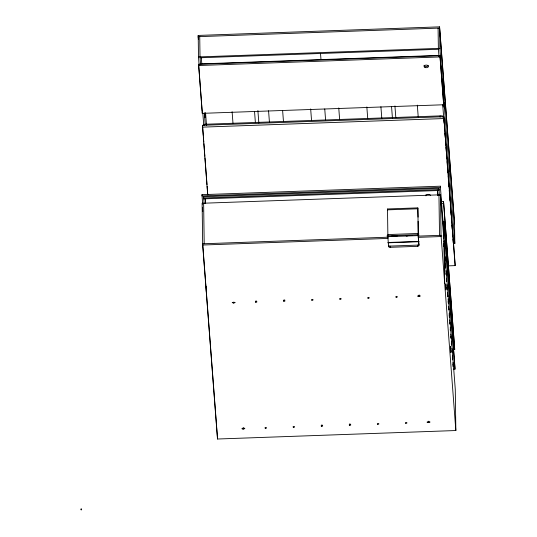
<?xml version="1.0" encoding="UTF-8"?>
<svg xmlns="http://www.w3.org/2000/svg" width="537" height="537" viewBox="0 0 537 537"><rect width="100%" height="100%" fill="white"/><g stroke="black" fill="none" stroke-linecap="round" stroke-linejoin="round"><path stroke-width="0.81" d="M199.066 64.346L198.495 56.929L198.2 35.435L439.588 26.85L454.524 222.633L454.812 243.509L453.295 243.563M198.495 56.929L439.89 48.337L443.535 96.17M200.086 57.768L438.44 49.283M198.603 64.292L439.991 55.707L443.643 103.534L443.656 104.762L202.268 113.347L198.603 64.292L202.187 111.3M198.616 65.521L440.011 56.935L443.656 104.762M207.678 194.817L202.489 125.296L443.877 116.71L455.094 263.768L455.121 265.614L448.415 265.849M202.516 127.135L443.904 118.549L455.121 265.614M440.353 186.191L440.367 187.42L202.013 195.904L201.993 194.676L440.353 186.191L443.945 234.36L443.931 233.132M438.917 188.373L439.004 190.494L203.684 198.865L203.597 196.743L438.917 188.373L439.387 195.495M203.617 197.972L438.937 189.595M444.052 241.724L440.468 194.79L202.113 203.268L202.697 245.02L217.492 439.018L455.846 430.533L455.275 389.399L444.126 243.234M441.038 201.576L443.542 201.482L454.718 349.493L443.542 201.482M441.058 203.416L443.569 203.328M417.86 208.779L387.654 209.853L387.586 208.96L417.786 207.879L418.054 217.123M387.862 234.562L418.847 233.454M387.036 235.817L418.86 234.682M391.258 236.233L397.112 236.025M406.314 235.696L412.168 235.488M387.11 236.71L418.927 235.582M202.697 245.02L387.915 238.428L387.506 209.021L387.573 209.92M417.867 207.947L418.283 237.347L441.052 236.535L440.468 194.79M387.996 242.489L418.941 241.388M388.029 242.818L419.014 241.717M418.88 244.167L418.894 245.396A1.517 0.893 -0.8 0 1 417.444 246.342L390.117 247.315A1.517 0.893 -0.8 0 1 388.533 246.476L388.513 245.248A1.517 0.893 -0.8 0 0 390.097 246.087L417.43 245.114A1.517 0.893 -0.8 0 0 418.88 244.167L418.692 241.751M232.212 302.68L235.246 302.573M417.424 296.095L420.458 295.981M453.322 369.201L454.993 369.141L454.967 367.301L443.817 221.13L454.993 369.141M241.818 428.734L244.859 428.627M427.022 422.149L430.077 422.042M454.537 223.862L439.608 28.078L198.213 36.664L198.408 39.167M443.596 96.445L454.812 243.509M443.555 97.392L443.622 98.291L443.253 75.905M442.716 104.856L443.609 116.556M443.864 119.899L444.119 123.242M444.374 126.584L444.629 129.927M444.884 133.27L445.2 137.445M445.455 140.788L445.777 144.963M445.965 147.474L446.281 151.649M446.536 154.992L446.791 158.334M447.046 161.677L447.368 165.852M447.556 168.363L447.878 172.538M448.133 175.881L448.388 179.224M448.643 182.567L448.959 186.742M449.214 190.085L449.469 193.427M449.724 196.77L450.046 200.952M450.301 204.295L450.617 208.47M450.812 210.974L451.127 215.156M451.315 217.66L451.637 221.841M451.892 225.184L452.208 229.359M452.402 231.863L452.718 236.045M452.973 239.388L453.228 242.731M438.937 55.814L438.373 48.39L438.085 28.132M438.595 56.318L438.528 55.425L200.167 63.903L200.241 64.802M443.287 235.602L443.542 238.945M443.857 243.113L444.112 246.456M444.368 249.792L444.683 253.967M444.878 256.471L445.193 260.64M445.448 263.982L445.703 267.319M445.958 270.655L446.274 274.83M446.529 278.166L446.784 281.509M447.039 284.845L447.361 289.02M447.616 292.356L447.932 296.531M448.12 299.035L448.442 303.204M448.697 306.546L448.952 309.883M449.207 313.219L449.523 317.394M449.711 319.898L450.033 324.066M450.288 327.409L450.543 330.745M450.798 334.081L451.114 338.256M451.369 341.592L451.624 344.935M451.879 348.271L452.194 352.447M452.449 355.783L452.704 359.119M452.959 362.462L453.275 366.63M443.831 244.738L443.958 246.402M444.341 251.41L444.529 253.914M444.911 258.921L445.039 260.593M445.421 265.6L445.609 268.104M445.992 273.111L446.119 274.783M446.502 279.79L446.63 281.455M447.073 287.302L447.2 288.966M447.583 293.974L447.777 296.478M448.153 301.485L448.281 303.157M448.663 308.164L448.791 309.836M449.174 314.843L449.368 317.347M449.751 322.354L449.872 324.019M450.254 329.027L450.382 330.698M450.832 336.538L450.959 338.209M451.342 343.217L451.469 344.888M451.912 350.728L452.04 352.4M452.423 357.407L452.61 359.911M452.933 364.079L453.121 366.583M437.534 190.152L437.91 195.153M455.846 430.533L441.038 235.307L418.263 236.119L418.571 240.14M437.487 190.548L437.863 195.549M417.323 105.138L418.216 116.851M418.283 237.347L418.894 245.396M394.93 105.937L395.823 117.643M391.554 106.608L392.446 118.281M380.908 106.749L381.794 118.375M388.533 246.476L387.902 237.2L202.684 243.791L217.478 437.789M366.838 106.937L367.731 118.643M338.753 107.937L339.646 119.644M320.549 53.841L320.992 59.688M324.751 108.964L325.576 119.825M310.668 108.937L311.561 120.644M282.643 110.77L283.476 121.644M268.56 110.743L269.446 122.376M257.888 110.528L258.841 123.033M254.558 111.77L255.39 122.644M232.105 111.73L232.998 123.436M201.308 57.231L201.805 63.822M205.55 112.911L206.443 124.611M204.362 113.341L205.188 124.201M200.583 64.292L200.012 56.875L199.73 36.61M198.2 35.435L198.448 38.771M202.838 113.394L203.731 125.087M202.489 125.296L203.255 135.324M203.382 136.995L203.765 142.01M203.892 143.681L204.845 156.213M204.973 157.885L207.013 184.621M207.141 186.292L207.524 191.306M207.651 192.978L207.779 194.649M205.248 198.415L205.631 203.422M205.201 198.811L205.523 202.979M203.597 196.743L204.114 203.476M201.993 194.676L202.637 204.134M202.429 207.389L202.744 211.504M443.287 107.145L443.206 105.03M205 112.904L205.067 117.301L204.839 112.958M81.161 509.291C81.282 511.727 81.127 507.19 81.168 509.398M443.877 116.71L443.904 118.549M442.421 117.039L442.401 115.811L204.047 124.295L204.067 125.524M444.099 241.388L444.683 283.14M444.032 240.495L444.616 282.247M439.588 26.85L439.89 48.337M439.991 55.707L440.011 56.935M440.125 115.891L440.145 117.12M438.951 194.844L439.521 235.36M418.108 221.271L418.33 237.012M417.43 245.114L417.444 246.342M390.097 246.087L390.117 247.315M217.438 435.292L217.492 439.018M206.322 124.215L206.342 125.443M206.262 286.63L206.329 291.618M203.63 203.214L204.201 243.738M202.248 112.126L202.268 113.347M322.274 425.042A0.759 0.45 -0.8 0 1 321.441 425.022M350.359 424.049A0.759 0.45 -0.8 0 1 349.412 423.962M284.758 299.901A0.759 0.45 -0.8 0 1 283.811 299.995M256.485 300.988A0.759 0.45 -0.8 0 1 255.719 300.995M419.545 295.068A0.759 0.45 -0.8 0 1 418.618 295.222M428.855 421.27A0.759 0.45 -0.8 0 1 428.231 421.276M243.939 427.714A0.759 0.45 -0.8 0 1 243.013 427.861M428.251 65.689A2.202 1.296 -0.8 0 1 425.821 66.44A2.202 1.296 -0.8 0 1 424.049 65.239M425.438 195.737A2.658 1.564 -0.8 0 1 427.7 194.381A2.658 1.564 -0.8 0 1 430.499 195.267M426.069 195.757A2.658 1.564 -0.8 0 1 425.539 195.22M408.013 235.495A1.517 0.893 -0.8 0 1 406.214 235.904M444.703 103.164L444.945 108.763L444.737 102.701L444.703 103.164M445.71 284.328L445.952 289.933L445.75 283.865L445.71 284.328M449.476 165.745L449.717 171.343L449.503 165.282L449.476 165.745M450.483 346.909L450.724 352.514L450.509 346.446L450.483 346.909M265.332 428.271A0.759 0.45 -0.8 0 0 266.5 427.902A0.759 0.45 -0.8 0 0 265.392 427.492A0.759 0.45 -0.8 0 0 265.332 428.271M293.417 427.271A0.759 0.45 -0.8 0 0 294.585 426.902A0.759 0.45 -0.8 0 0 293.477 426.492A0.759 0.45 -0.8 0 0 293.417 427.271M321.502 426.271A0.759 0.45 -0.8 0 0 322.67 425.901A0.759 0.45 -0.8 0 0 321.562 425.492A0.759 0.45 -0.8 0 0 321.502 426.271M349.587 425.27A0.759 0.45 -0.8 0 0 350.755 424.901A0.759 0.45 -0.8 0 0 349.647 424.498A0.759 0.45 -0.8 0 0 349.587 425.27M377.679 424.27A0.759 0.45 -0.8 0 0 378.847 423.901A0.759 0.45 -0.8 0 0 377.739 423.498A0.759 0.45 -0.8 0 0 377.679 424.27M405.764 423.27A0.759 0.45 -0.8 0 0 406.932 422.901A0.759 0.45 -0.8 0 0 405.824 422.498A0.759 0.45 -0.8 0 0 405.764 423.27M396.152 297.216A0.759 0.45 -0.8 0 0 397.32 296.847A0.759 0.45 -0.8 0 0 396.205 296.444A0.759 0.45 -0.8 0 0 396.152 297.216M368.06 298.216A0.759 0.45 -0.8 0 0 369.228 297.847A0.759 0.45 -0.8 0 0 368.12 297.444A0.759 0.45 -0.8 0 0 368.06 298.216M339.975 299.216A0.759 0.45 -0.8 0 0 341.143 298.847A0.759 0.45 -0.8 0 0 340.035 298.438A0.759 0.45 -0.8 0 0 339.975 299.216M311.89 300.217A0.759 0.45 -0.8 0 0 313.058 299.847A0.759 0.45 -0.8 0 0 311.95 299.438A0.759 0.45 -0.8 0 0 311.89 300.217M283.805 301.217A0.759 0.45 -0.8 0 0 284.972 300.848A0.759 0.45 -0.8 0 0 283.865 300.438A0.759 0.45 -0.8 0 0 283.805 301.217M255.719 302.21A0.759 0.45 -0.8 0 0 256.887 301.848A0.759 0.45 -0.8 0 0 255.773 301.438A0.759 0.45 -0.8 0 0 255.719 302.21M418.545 296.417A0.759 0.45 -0.8 0 0 419.712 296.048A0.759 0.45 -0.8 0 0 418.605 295.645A0.759 0.45 -0.8 0 0 418.545 296.417M428.157 422.471A0.759 0.45 -0.8 0 0 429.325 422.109A0.759 0.45 -0.8 0 0 428.217 421.699A0.759 0.45 -0.8 0 0 428.157 422.471M242.939 429.063A0.759 0.45 -0.8 0 0 244.107 428.694A0.759 0.45 -0.8 0 0 242.999 428.291A0.759 0.45 -0.8 0 0 242.939 429.063M233.327 303.009A0.759 0.45 -0.8 0 0 234.494 302.64A0.759 0.45 -0.8 0 0 233.38 302.237A0.759 0.45 -0.8 0 0 233.327 303.009M425.076 67.494A2.202 1.296 -0.8 0 0 428.466 66.427A2.202 1.296 -0.8 0 0 425.25 65.246A2.202 1.296 -0.8 0 0 425.076 67.494"/></g></svg>
